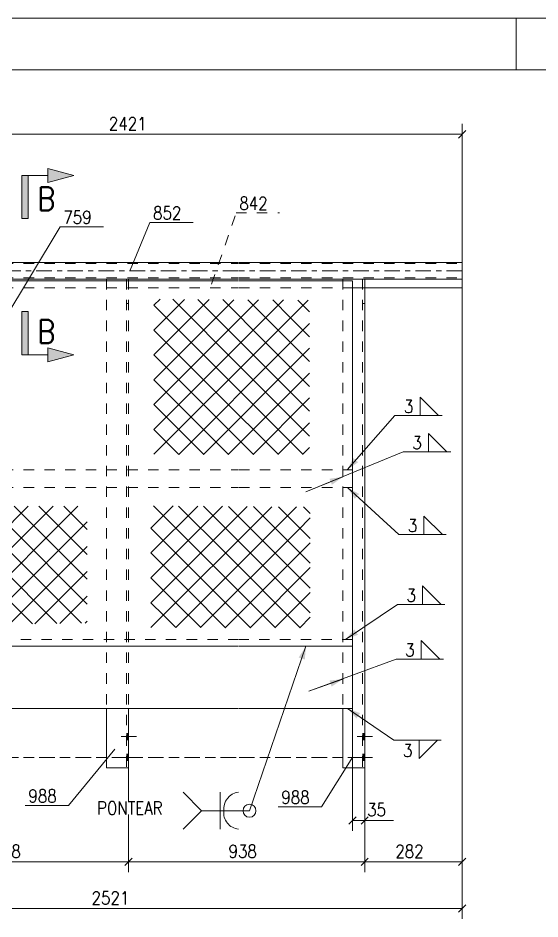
# Model space of a CAD drawing. Header units: millimetres. Extents: x 5 to 846, y 5 to 599.
# Drawn here: x 379.9 to 480.6, y 425.3 to 599 of the extents above; entities that cross this region are included whole.
import ezdxf

# ---------------------------------------------------------------- set-up
doc = ezdxf.new("R2010")
doc.units = ezdxf.units.MM
for name, pattern in [('XKITLINE00', [0]), ('XKITLINE02', [4, 2, -2]), ('XKITLINE03', [6, 3, -1, 1, -1]), ('XKITLINE06', [7, 3, -1, 2, -1])]:
    doc.linetypes.add(name, pattern=pattern)
for name, color, linetype, lineweight in [('Corte', 7, 'Continuous', 0), ('Cota', 4, 'Continuous', 0), ('Marca da peça', 2, 'Continuous', 0), ('Objeto gráfico', 3, 'Continuous', 0), ('Outro tipo de objeto', 7, 'Continuous', 0), ('Parafuso', 3, 'Continuous', 0), ('Peça', 2, 'Continuous', 0), ('Solda', 1, 'Continuous', 0)]:
    doc.layers.add(name, color=color, linetype=linetype, lineweight=lineweight)
doc.styles.add('ROMANS', font='ROMANS__.TTF')
doc.styles.add('SIMPLEX', font='SIMPLEX_.TTF')

# ---------------------------------------------------------------- blocks, each defined once
blk = doc.blocks.new('*A29')
at = {"layer": 'Parafuso'}
for points in [[(401.23, 459.86), (400.81, 459.86), (400.81, 461.06), (401.23, 461.06)], [(401.23, 455.86), (400.81, 455.86), (400.81, 457.06), (401.23, 457.06)]]:
    blk.add_hatch(color=7, dxfattribs=at).paths.add_polyline_path(points, flags=17)
at = {"layer": 'Parafuso', "color": 7, "linetype": 'XKITLINE00', "lineweight": 0}
for p, q in [((399.8, 460.46), (402.77, 460.46)), ((400.81, 461.06), (401.23, 461.06)), ((400.81, 459.86), (401.23, 459.86)), ((400.81, 457.06), (401.23, 457.06)), ((399.8, 456.46), (402.77, 456.46)), ((400.81, 455.86), (401.23, 455.86))]:
    blk.add_line(p, q, dxfattribs=at)
blk = doc.blocks.new('*A30')
at = {"layer": 'Peça', "color": 7, "linetype": 'XKITLINE02', "lineweight": 0}
for p, q in [((442.54, 548.66), (446.78, 548.66)), ((442.54, 548.66), (442.54, 465.88)), ((446.35, 548.66), (446.35, 454.46)), ((446.78, 548.66), (446.78, 546.99)), ((446.35, 543.99), (446.78, 543.99))]:
    blk.add_line(p, q, dxfattribs=at)
at = {"layer": 'Peça', "color": 4, "linetype": 'XKITLINE00', "lineweight": 0}
for p, q in [((446.78, 546.99), (446.78, 454.46)), ((442.54, 465.88), (442.54, 454.46)), ((446.78, 454.46), (442.54, 454.46))]:
    blk.add_line(p, q, dxfattribs=at)
blk = doc.blocks.new('*A31')
at = {"layer": 'Parafuso'}
for points in [[(446.78, 459.86), (446.35, 459.86), (446.35, 461.06), (446.78, 461.06)], [(446.78, 455.86), (446.35, 455.86), (446.35, 457.06), (446.78, 457.06)]]:
    blk.add_hatch(color=7, dxfattribs=at).paths.add_polyline_path(points, flags=17)
at = {"layer": 'Parafuso', "color": 7, "linetype": 'XKITLINE00', "lineweight": 0}
for p, q in [((445.35, 460.46), (448.31, 460.46)), ((446.35, 461.06), (446.78, 461.06)), ((446.35, 459.86), (446.78, 459.86)), ((446.35, 457.06), (446.78, 457.06)), ((445.35, 456.46), (448.31, 456.46)), ((446.35, 455.86), (446.78, 455.86))]:
    blk.add_line(p, q, dxfattribs=at)
blk = doc.blocks.new('*A35')
at = {"layer": 'Peça', "color": 4, "linetype": 'XKITLINE00', "lineweight": 0}
for p, q in [((333.06, 479.21), (333.39, 479.21)), ((333.06, 465.88), (333.06, 479.21)), ((444.44, 477.88), (444.44, 465.88)), ((333.06, 465.88), (376.9, 465.88)), ((377, 465.88), (422.44, 465.88)), ((422.54, 465.88), (444.44, 465.88))]:
    blk.add_line(p, q, dxfattribs=at)
at = {"layer": 'Peça', "color": 7, "linetype": 'XKITLINE02', "lineweight": 0}
for p, q in [((376.9, 479.21), (333.39, 479.21)), ((422.44, 479.21), (377, 479.21)), ((444.44, 479.21), (422.54, 479.21)), ((444.44, 477.88), (444.44, 479.21))]:
    blk.add_line(p, q, dxfattribs=at)
blk = doc.blocks.new('*A36')
at = {"layer": 'Peça', "color": 4, "linetype": 'XKITLINE00', "lineweight": 0}
for p, q in [((335.42, 547.84), (334.56, 547.16)), ((335.42, 547.84), (336.4, 548.33)), ((336.4, 548.33), (376.9, 548.33)), ((377, 548.33), (422.44, 548.33)), ((422.54, 548.33), (444.44, 548.33)), ((444.44, 548.33), (444.44, 477.88)), ((333.88, 546.3), (333.39, 545.32)), ((334.56, 547.16), (333.88, 546.3)), ((333.39, 545.32), (333.39, 477.88)), ((333.39, 477.88), (376.9, 477.88)), ((377, 477.88), (422.44, 477.88)), ((422.54, 477.88), (444.44, 477.88))]:
    blk.add_line(p, q, dxfattribs=at)
at = {"layer": 'Peça', "color": 7, "linetype": 'XKITLINE02', "lineweight": 0}
for p, q in [((334.56, 547.16), (335.42, 547.84)), ((333.88, 546.3), (334.56, 547.16))]:
    blk.add_line(p, q, dxfattribs=at)
blk = doc.blocks.new('*A37')
at = {"layer": 'Peça', "color": 4, "linetype": 'XKITLINE00', "lineweight": 0}
for p, q in [((333.06, 511.88), (333.39, 511.88)), ((333.06, 511.88), (333.06, 508.48)), ((333.06, 508.48), (333.39, 508.48))]:
    blk.add_line(p, q, dxfattribs=at)
at = {"layer": 'Peça', "color": 7, "linetype": 'XKITLINE02', "lineweight": 0}
for p, q in [((333.39, 511.88), (376.9, 511.88)), ((377, 511.88), (422.44, 511.88)), ((422.54, 511.88), (444.44, 511.88)), ((444.44, 511.88), (444.44, 508.48)), ((333.39, 508.48), (376.9, 508.48)), ((377, 508.48), (422.44, 508.48)), ((422.54, 508.48), (444.44, 508.48))]:
    blk.add_line(p, q, dxfattribs=at)
blk = doc.blocks.new('*A38')
at = {"layer": 'Peça', "color": 4, "linetype": 'XKITLINE00', "lineweight": 0}
for p, q in [((376.9, 548.66), (338.45, 548.66)), ((338.45, 548.66), (338.45, 548.33)), ((422.44, 548.66), (377, 548.66)), ((465.57, 548.66), (422.54, 548.66)), ((465.57, 548.66), (465.57, 546.99)), ((465.57, 546.99), (444.44, 546.99))]:
    blk.add_line(p, q, dxfattribs=at)
at = {"layer": 'Peça', "color": 7, "linetype": 'XKITLINE02', "lineweight": 0}
for p, q in [((338.45, 548.33), (338.45, 546.99)), ((338.45, 546.99), (376.9, 546.99)), ((377, 546.99), (422.44, 546.99)), ((422.54, 546.99), (444.44, 546.99))]:
    blk.add_line(p, q, dxfattribs=at)
blk = doc.blocks.new('*A40')
at = {"layer": 'Peça', "color": 7, "linetype": 'XKITLINE02', "lineweight": 0}
for p, q in [((397, 548.66), (401.23, 548.66)), ((397, 548.66), (397, 465.88)), ((400.81, 548.66), (400.81, 454.46)), ((401.23, 548.66), (401.23, 465.88)), ((400.81, 543.99), (401.23, 543.99))]:
    blk.add_line(p, q, dxfattribs=at)
at = {"layer": 'Peça', "color": 4, "linetype": 'XKITLINE00', "lineweight": 0}
for p, q in [((397, 465.88), (397, 454.46)), ((401.23, 465.88), (401.23, 454.46)), ((401.23, 454.46), (397, 454.46))]:
    blk.add_line(p, q, dxfattribs=at)
blk = doc.blocks.new('*A41')
at = {"layer": 'Peça', "color": 4, "linetype": 'XKITLINE00', "lineweight": 0}
for p, q in [((332.96, 550.07), (334.53, 551.06)), ((334.53, 551.06), (336.27, 551.67)), ((336.27, 551.67), (338.12, 551.88)), ((338.12, 551.88), (376.9, 551.88)), ((377, 551.88), (422.44, 551.88)), ((422.54, 551.88), (465.57, 551.88)), ((465.57, 548.66), (465.57, 551.88)), ((331.65, 548.76), (332.96, 550.07)), ((330.05, 545.44), (330.66, 547.19)), ((330.66, 547.19), (331.65, 548.76)), ((334.16, 546.76), (334.96, 547.56)), ((334.96, 547.56), (335.92, 548.16)), ((335.92, 548.16), (336.99, 548.53)), ((336.99, 548.53), (338.12, 548.66)), ((338.12, 548.66), (338.45, 548.66)), ((329.84, 543.6), (330.05, 545.44)), ((333.19, 544.73), (333.56, 545.8)), ((333.56, 545.8), (334.16, 546.76)), ((333.06, 543.6), (333.19, 544.73)), ((329.84, 465.88), (329.84, 543.6)), ((333.06, 543.6), (333.06, 543.27)), ((329.84, 465.88), (333.06, 465.88))]:
    blk.add_line(p, q, dxfattribs=at)
at = {"layer": 'Peça', "color": 7, "linetype": 'XKITLINE02', "lineweight": 0}
for p, q in [((333.09, 549.9), (334.62, 550.86)), ((334.62, 550.86), (336.32, 551.46)), ((336.32, 551.46), (338.12, 551.66)), ((338.12, 551.66), (376.9, 551.66)), ((377, 551.66), (422.44, 551.66)), ((422.54, 551.66), (465.57, 551.66)), ((331.82, 548.63), (333.09, 549.9)), ((330.85, 547.1), (331.82, 548.63)), ((333.99, 546.89), (334.83, 547.73)), ((334.83, 547.73), (335.83, 548.35)), ((335.83, 548.35), (336.94, 548.74)), ((336.94, 548.74), (338.12, 548.88)), ((338.12, 548.88), (376.9, 548.88)), ((338.45, 548.66), (376.9, 548.66)), ((377, 548.88), (422.44, 548.88)), ((377, 548.66), (422.44, 548.66)), ((422.54, 548.88), (465.57, 548.88)), ((422.54, 548.66), (465.57, 548.66)), ((330.26, 545.4), (330.85, 547.1)), ((332.98, 544.78), (333.37, 545.89)), ((333.37, 545.89), (333.99, 546.89)), ((330.06, 543.6), (330.26, 545.4)), ((332.84, 543.6), (332.98, 544.78)), ((330.06, 465.88), (330.06, 543.6)), ((332.84, 465.88), (332.84, 543.6)), ((333.06, 543.27), (333.06, 465.88))]:
    blk.add_line(p, q, dxfattribs=at)
at = {"layer": 'Peça', "color": 7, "linetype": 'XKITLINE03', "lineweight": 0}
for p, q in [((335.22, 549.61), (333.96, 548.82)), ((336.63, 550.1), (335.22, 549.61)), ((338.12, 550.27), (336.63, 550.1)), ((376.9, 550.27), (338.12, 550.27)), ((422.44, 550.27), (377, 550.27)), ((465.57, 550.27), (422.54, 550.27)), ((332.9, 547.76), (332.11, 546.5)), ((333.96, 548.82), (332.9, 547.76)), ((332.11, 546.5), (331.62, 545.09)), ((331.62, 545.09), (331.45, 543.6)), ((331.45, 543.6), (331.45, 465.88))]:
    blk.add_line(p, q, dxfattribs=at)
blk = doc.blocks.new('*A106')
at = {"layer": 'Objeto gráfico', "color": 2, "linetype": 'XKITLINE00', "lineweight": 0}
for p, q in [((358.97, 481.98), (381.87, 504.88)), ((358.97, 486.77), (377.07, 504.87)), ((358.97, 491.56), (372.27, 504.85)), ((358.97, 496.35), (367.47, 504.84)), ((358.97, 501.14), (362.67, 504.83)), ((370.95, 493.95), (360.07, 504.83)), ((373.34, 496.35), (364.85, 504.84)), ((375.74, 498.74), (369.63, 504.85)), ((378.13, 501.14), (374.41, 504.86)), ((380.53, 503.53), (379.19, 504.87)), ((393.26, 495.58), (383.96, 504.88)), ((384.94, 503.15), (386.67, 504.89)), ((387.33, 500.76), (391.47, 504.9)), ((393.26, 500.37), (388.74, 504.89)), ((363.81, 482.03), (384.94, 503.15)), ((393.26, 490.79), (380.53, 503.53)), ((368.55, 491.56), (358.97, 501.14)), ((368.65, 482.08), (387.33, 500.76)), ((393.26, 486), (378.13, 501.14)), ((389.73, 498.36), (393.26, 501.9)), ((392.16, 482.32), (375.74, 498.74)), ((373.49, 482.13), (389.73, 498.36)), ((392.12, 495.97), (393.26, 497.11)), ((366.16, 489.16), (358.97, 496.35)), ((387.42, 482.27), (373.34, 496.35)), ((378.33, 482.18), (392.12, 495.97)), ((382.68, 482.22), (370.95, 493.95)), ((383.17, 482.23), (393.26, 492.32)), ((363.76, 486.77), (358.97, 491.56)), ((377.93, 482.17), (368.55, 491.56)), ((373.19, 482.12), (366.16, 489.16)), ((361.37, 484.37), (358.97, 486.77)), ((368.45, 482.08), (363.76, 486.77)), ((388.01, 482.28), (393.26, 487.53)), ((363.71, 482.03), (361.37, 484.37)), ((392.85, 482.33), (393.26, 482.74))]:
    blk.add_line(p, q, dxfattribs=at)
blk = doc.blocks.new('*A107')
at = {"layer": 'Objeto gráfico', "color": 2, "linetype": 'XKITLINE00', "lineweight": 0}
for p, q in [((405.56, 500.65), (409.85, 504.93)), ((405.56, 495.86), (414.6, 504.9)), ((405.56, 491.07), (419.35, 504.86)), ((405.56, 486.28), (424.1, 504.82)), ((405.56, 481.49), (428.86, 504.79)), ((417.53, 493.46), (406.04, 504.96)), ((419.93, 495.86), (410.86, 504.92)), ((422.32, 498.25), (415.69, 504.89)), ((424.72, 500.65), (420.51, 504.85)), ((427.11, 503.04), (425.34, 504.81)), ((436.26, 498.68), (430.17, 504.78)), ((431.53, 502.66), (433.61, 504.75)), ((436.26, 503.47), (434.99, 504.74)), ((410.34, 481.48), (431.53, 502.66)), ((436.26, 493.89), (427.11, 503.04)), ((433.92, 500.27), (436.26, 502.61)), ((415.14, 491.07), (405.56, 500.65)), ((415.12, 481.47), (433.92, 500.27)), ((436.26, 489.1), (424.72, 500.65)), ((419.9, 481.46), (436.26, 497.83)), ((436.26, 484.31), (422.32, 498.25)), ((412.74, 488.67), (405.56, 495.86)), ((434.36, 481.43), (419.93, 495.86)), ((429.56, 481.44), (417.53, 493.46)), ((424.68, 481.45), (436.26, 493.04)), ((410.35, 486.28), (405.56, 491.07)), ((424.76, 481.45), (415.14, 491.07)), ((419.96, 481.46), (412.74, 488.67)), ((429.46, 481.44), (436.26, 488.25)), ((407.96, 483.88), (405.56, 486.28)), ((415.16, 481.47), (410.35, 486.28)), ((410.36, 481.48), (407.96, 483.88)), ((434.24, 481.43), (436.26, 483.46))]:
    blk.add_line(p, q, dxfattribs=at)
blk = doc.blocks.new('*A108')
at = {"layer": 'Objeto gráfico', "color": 2, "linetype": 'XKITLINE00', "lineweight": 0}
for p, q in [((406.13, 543.63), (407.3, 544.79)), ((406.13, 538.84), (412.05, 544.76)), ((406.13, 534.05), (416.81, 544.73)), ((406.13, 529.26), (421.57, 544.7)), ((422.89, 531.65), (409.77, 544.77)), ((425.29, 534.05), (414.59, 544.74)), ((427.68, 536.44), (419.41, 544.71)), ((430.08, 538.84), (424.23, 544.68)), ((424.91, 543.25), (426.33, 544.67)), ((427.31, 540.85), (431.09, 544.64)), ((432.47, 541.23), (429.05, 544.65)), ((429.7, 538.46), (435.85, 544.61)), ((434.87, 543.63), (433.87, 544.62)), ((420.5, 529.26), (406.13, 543.63)), ((406.13, 524.47), (424.91, 543.25)), ((436.16, 542.33), (434.87, 543.63)), ((406.13, 519.68), (427.31, 540.85)), ((436.16, 537.54), (432.47, 541.23)), ((418.1, 526.86), (406.13, 538.84)), ((436.16, 532.75), (430.08, 538.84)), ((432.1, 536.06), (436.16, 540.13)), ((406.13, 514.89), (429.7, 538.46)), ((410.91, 514.88), (432.1, 536.06)), ((436.16, 527.97), (427.68, 536.44)), ((434.49, 533.67), (436.16, 535.34)), ((415.71, 524.47), (406.13, 534.05)), ((415.69, 514.87), (434.49, 533.67)), ((436.16, 523.18), (425.29, 534.05)), ((436.16, 518.39), (422.89, 531.65)), ((420.47, 514.86), (436.16, 530.55)), ((413.31, 522.07), (406.13, 529.26)), ((434.93, 514.82), (420.5, 529.26)), ((430.13, 514.84), (418.1, 526.86)), ((425.25, 514.85), (436.16, 525.76)), ((410.92, 519.68), (406.13, 524.47)), ((425.33, 514.85), (415.71, 524.47)), ((420.53, 514.86), (413.31, 522.07)), ((408.52, 517.28), (406.13, 519.68)), ((415.73, 514.87), (410.92, 519.68)), ((430.02, 514.84), (436.16, 520.97)), ((410.93, 514.88), (408.52, 517.28)), ((434.8, 514.82), (436.16, 516.18))]:
    blk.add_line(p, q, dxfattribs=at)
blk = doc.blocks.new('*A111')
at = {"layer": 'Objeto gráfico', "color": 7, "linetype": 'XKITLINE06', "lineweight": 0}
for p, q in [((357.22, 456.46), (376.9, 456.46)), ((377, 456.46), (422.44, 456.46)), ((422.54, 456.46), (445.35, 456.46))]:
    blk.add_line(p, q, dxfattribs=at)
blk = doc.blocks.new('*A214')
at = {"layer": 'Cota', "color": 7, "linetype": 'XKITLINE00', "lineweight": 0}
for p, q in [((465.57, 550.27), (465.57, 425.3)), ((331.45, 465.88), (331.45, 433.09)), ((466.28, 428.01), (464.86, 426.59)), ((330.84, 426.69), (330.74, 426.59)), ((331.45, 426.69), (331.45, 425.3)), ((336.7, 427.3), (465.57, 427.3))]:
    blk.add_line(p, q, dxfattribs=at)
at = {"layer": 'Cota', "color": 3}
for p in [(331.45, 427.3), (465.57, 427.3)]:
    blk.add_point(p, dxfattribs=at)
at = {"layer": 'Cota', "color": 3, "style": 'SIMPLEX', "width": 0.85}
blk.add_text('2521', height=2.5, dxfattribs=at).set_placement((394.1, 428.1))
blk = doc.blocks.new('*A217')
at = {"layer": 'Cota', "color": 7, "linetype": 'XKITLINE00', "lineweight": 0}
for p, q in [((444.44, 465.88), (444.44, 442.31)), ((446.78, 454.46), (446.78, 442.31)), ((445.15, 445.02), (443.74, 443.6)), ((447.48, 445.02), (446.07, 443.6)), ((444.44, 444.31), (446.78, 444.31)), ((446.78, 444.31), (452.36, 444.31)), ((446.78, 444.31), (452.36, 444.31))]:
    blk.add_line(p, q, dxfattribs=at)
at = {"layer": 'Cota', "color": 3}
for p in [(444.44, 444.31), (446.78, 444.31)]:
    blk.add_point(p, dxfattribs=at)
at = {"layer": 'Cota', "color": 3, "style": 'SIMPLEX', "width": 0.85}
blk.add_text('35', height=2.5, dxfattribs=at).set_placement((447.25, 445.11))
blk = doc.blocks.new('*A218')
at = {"layer": 'Cota', "color": 7, "linetype": 'XKITLINE00', "lineweight": 0}
for p, q in [((338.12, 568.27), (338.12, 578.63)), ((465.57, 550.27), (465.57, 578.63)), ((338.82, 577.29), (337.41, 575.87)), ((466.28, 577.29), (464.86, 575.87)), ((338.12, 576.58), (465.57, 576.58)), ((338.12, 550.27), (338.12, 564.77))]:
    blk.add_line(p, q, dxfattribs=at)
at = {"layer": 'Cota', "color": 3}
for p in [(338.12, 576.58), (465.57, 576.58)]:
    blk.add_point(p, dxfattribs=at)
at = {"layer": 'Cota', "color": 3, "style": 'SIMPLEX', "width": 0.85}
blk.add_text('2421', height=2.5, dxfattribs=at).set_placement((397.43, 577.38))
blk = doc.blocks.new('*A220')
at = {"layer": 'Cota', "color": 7, "linetype": 'XKITLINE00', "lineweight": 0}
for p, q in [((465.57, 550.27), (465.57, 434.31)), ((446.78, 454.46), (446.78, 448.11)), ((446.78, 444.61), (446.78, 434.31)), ((447.48, 437.02), (446.07, 435.6)), ((446.78, 436.31), (465.57, 436.31)), ((466.28, 437.02), (464.86, 435.6))]:
    blk.add_line(p, q, dxfattribs=at)
at = {"layer": 'Cota', "color": 3}
for p in [(446.78, 436.31), (465.57, 436.31)]:
    blk.add_point(p, dxfattribs=at)
at = {"layer": 'Cota', "color": 3, "style": 'SIMPLEX', "width": 0.85}
blk.add_text('282', height=2.5, dxfattribs=at).set_placement((452.69, 437.11))
blk = doc.blocks.new('*A223')
at = {"layer": 'Corte'}
for points in [[(390.65, 568.66), (385.65, 567.32), (385.65, 570)], [(381.9, 560.32), (380.65, 560.32), (380.65, 568.66)], [(381.9, 568.66), (381.9, 560.32), (380.65, 568.66)], [(381.9, 534.05), (380.65, 534.05), (380.65, 542.39)], [(381.9, 542.39), (381.9, 534.05), (380.65, 542.39)], [(390.65, 534.05), (385.65, 532.71), (385.65, 535.39)]]:
    blk.add_hatch(color=6, dxfattribs=at).paths.add_polyline_path(points, flags=17)
at = {"layer": 'Corte', "color": 6, "linetype": 'XKITLINE00', "lineweight": 0}
for p, q in [((390.65, 568.66), (385.65, 570)), ((385.65, 570), (385.65, 567.32)), ((380.65, 568.66), (385.65, 568.66)), ((380.65, 568.66), (380.65, 560.32)), ((381.9, 560.32), (381.9, 568.66)), ((390.65, 568.66), (385.65, 567.32)), ((380.65, 560.32), (381.9, 560.32)), ((380.65, 534.05), (380.65, 542.39)), ((380.65, 542.39), (381.9, 542.39)), ((381.9, 542.39), (381.9, 534.05)), ((390.65, 534.05), (385.65, 535.39)), ((385.65, 532.71), (385.65, 535.39)), ((380.65, 534.05), (385.65, 534.05)), ((390.65, 534.05), (385.65, 532.71))]:
    blk.add_line(p, q, dxfattribs=at)
at = {"layer": 'Corte', "color": 4, "style": 'ROMANS', "width": 0.85}
for p in [(383.65, 561.91), (383.65, 536.3)]:
    blk.add_text('B', height=4.5, dxfattribs=at).set_placement(p)
blk = doc.blocks.new('*A232')
at = {"layer": 'Solda'}
blk.add_hatch(color=7, dxfattribs=at).paths.add_polyline_path([(435.45, 477.88), (435.23, 475.31), (434.05, 475.72)], flags=17)
at = {"layer": 'Solda', "color": 7, "linetype": 'XKITLINE00', "lineweight": 0}
for p in [(435.45, 477.88), (415.31, 446.17)]:
    blk.add_line(p, (424.56, 446.17), dxfattribs=at)
at = {"layer": 'Solda', "color": 3, "linetype": 'XKITLINE00', "lineweight": 0}
for p, q in [((415.31, 446.17), (411.74, 449.74)), ((418.88, 446.17), (418.88, 449.74)), ((415.31, 446.17), (411.74, 442.59)), ((418.88, 446.17), (418.88, 442.59))]:
    blk.add_line(p, q, dxfattribs=at)
for centre, radius, start, end in [((422.81, 446.52), 3.23, 96.3402, 186.3402), ((424.56, 446.17), 1.25, 90, 270), ((424.56, 446.17), 1.25, 270, 90), ((422.81, 445.81), 3.23, 173.6598, 263.6598)]:
    blk.add_arc(centre, radius, start, end, dxfattribs=at)
at = {"layer": 'Solda', "color": 3, "style": 'ROMANS', "width": 0.85}
blk.add_text('PONTEAR', height=2.5, dxfattribs=at).set_placement((395.15, 445.42))
blk = doc.blocks.new('*A233')
at = {"layer": 'Solda'}
blk.add_hatch(color=7, dxfattribs=at).paths.add_polyline_path([(443.06, 479.21), (444.79, 481.13), (445.49, 480.09)], flags=17)
at = {"layer": 'Solda', "color": 3, "linetype": 'XKITLINE00', "lineweight": 0}
for p, q in [((461.52, 485.96), (457.95, 489.53)), ((457.95, 489.53), (457.95, 485.96)), ((457.95, 485.96), (461.52, 485.96))]:
    blk.add_line(p, q, dxfattribs=at)
at = {"layer": 'Solda', "color": 7, "linetype": 'XKITLINE00', "lineweight": 0}
for p, q in [((443.06, 479.21), (453.1, 485.96)), ((453.1, 485.96), (462.24, 485.96))]:
    blk.add_line(p, q, dxfattribs=at)
at = {"layer": 'Solda', "color": 3, "style": 'ROMANS', "width": 0.85}
blk.add_text('3', height=2.5, dxfattribs=at).set_placement((454.85, 486.46))
blk = doc.blocks.new('*A234')
at = {"layer": 'Solda'}
blk.add_hatch(color=7, dxfattribs=at).paths.add_polyline_path([(442.54, 471.53), (440.4, 470.1), (439.98, 471.27)], flags=17)
at = {"layer": 'Solda', "color": 3, "linetype": 'XKITLINE00', "lineweight": 0}
for p, q in [((461.26, 475.42), (457.69, 478.99)), ((457.69, 478.99), (457.69, 475.42)), ((457.69, 475.42), (461.26, 475.42))]:
    blk.add_line(p, q, dxfattribs=at)
at = {"layer": 'Solda', "color": 7, "linetype": 'XKITLINE00', "lineweight": 0}
for p, q in [((436, 469.19), (452.84, 475.42)), ((452.84, 475.42), (461.98, 475.42)), ((442.54, 471.53), (436, 469.19))]:
    blk.add_line(p, q, dxfattribs=at)
at = {"layer": 'Solda', "color": 3, "style": 'ROMANS', "width": 0.85}
blk.add_text('3', height=2.5, dxfattribs=at).set_placement((454.59, 475.92))
blk = doc.blocks.new('*A235')
at = {"layer": 'Solda'}
blk.add_hatch(color=7, dxfattribs=at).paths.add_polyline_path([(443.47, 465.88), (445.89, 464.99), (445.18, 463.96)], flags=17)
at = {"layer": 'Solda', "color": 7, "linetype": 'XKITLINE00', "lineweight": 0}
for p, q in [((443.47, 465.88), (452.43, 459.78)), ((452.43, 459.78), (461.56, 459.78))]:
    blk.add_line(p, q, dxfattribs=at)
at = {"layer": 'Solda', "color": 3, "linetype": 'XKITLINE00', "lineweight": 0}
for p, q in [((457.28, 459.78), (460.85, 459.78)), ((460.85, 459.78), (457.28, 456.21)), ((457.28, 456.21), (457.28, 459.78))]:
    blk.add_line(p, q, dxfattribs=at)
at = {"layer": 'Solda', "color": 3, "style": 'ROMANS', "width": 0.85}
blk.add_text('3', height=2.5, dxfattribs=at).set_placement((454.18, 456.53))
blk = doc.blocks.new('*A236')
at = {"layer": 'Solda'}
blk.add_hatch(color=7, dxfattribs=at).paths.add_polyline_path([(442.54, 510.53), (440.46, 509.01), (439.99, 510.17)], flags=17)
at = {"layer": 'Solda', "color": 3, "linetype": 'XKITLINE00', "lineweight": 0}
for p, q in [((462.65, 515.36), (459.08, 518.93)), ((459.08, 518.93), (459.08, 515.36)), ((459.08, 515.36), (462.65, 515.36))]:
    blk.add_line(p, q, dxfattribs=at)
at = {"layer": 'Solda', "color": 7, "linetype": 'XKITLINE00', "lineweight": 0}
for p, q in [((435.41, 507.65), (454.23, 515.36)), ((454.23, 515.36), (463.37, 515.36)), ((442.54, 510.53), (435.41, 507.65))]:
    blk.add_line(p, q, dxfattribs=at)
at = {"layer": 'Solda', "color": 3, "style": 'ROMANS', "width": 0.85}
blk.add_text('3', height=2.5, dxfattribs=at).set_placement((455.98, 515.86))
blk = doc.blocks.new('*A237')
at = {"layer": 'Solda'}
blk.add_hatch(color=7, dxfattribs=at).paths.add_polyline_path([(443.39, 511.88), (444.57, 514.17), (445.51, 513.35)], flags=17)
at = {"layer": 'Solda', "color": 3, "linetype": 'XKITLINE00', "lineweight": 0}
for p, q in [((461.02, 522.36), (457.45, 525.93)), ((457.45, 525.93), (457.45, 522.36)), ((457.45, 522.36), (461.02, 522.36))]:
    blk.add_line(p, q, dxfattribs=at)
at = {"layer": 'Solda', "color": 7, "linetype": 'XKITLINE00', "lineweight": 0}
for p, q in [((443.39, 511.88), (452.6, 522.36)), ((452.6, 522.36), (461.73, 522.36))]:
    blk.add_line(p, q, dxfattribs=at)
at = {"layer": 'Solda', "color": 3, "style": 'ROMANS', "width": 0.85}
blk.add_text('3', height=2.5, dxfattribs=at).set_placement((454.35, 522.86))
blk = doc.blocks.new('*A238')
at = {"layer": 'Solda'}
blk.add_hatch(color=7, dxfattribs=at).paths.add_polyline_path([(443.44, 508.48), (445.71, 507.25), (444.86, 506.33)], flags=17)
at = {"layer": 'Solda', "color": 7, "linetype": 'XKITLINE00', "lineweight": 0}
for p, q in [((443.44, 508.48), (453.36, 499.41)), ((453.36, 499.41), (462.5, 499.41))]:
    blk.add_line(p, q, dxfattribs=at)
at = {"layer": 'Solda', "color": 3, "linetype": 'XKITLINE00', "lineweight": 0}
for p, q in [((461.78, 499.41), (458.21, 502.98)), ((458.21, 502.98), (458.21, 499.41)), ((458.21, 499.41), (461.78, 499.41))]:
    blk.add_line(p, q, dxfattribs=at)
at = {"layer": 'Solda', "color": 3, "style": 'ROMANS', "width": 0.85}
blk.add_text('3', height=2.5, dxfattribs=at).set_placement((455.11, 499.91))
blk = doc.blocks.new('*A239')
at = {"layer": 'Marca da peça', "color": 7, "linetype": 'XKITLINE00', "lineweight": 0}
for p in [(444.5, 456.55), (430.09, 446.92)]:
    blk.add_line(p, (438.45, 446.92), dxfattribs=at)
at = {"layer": 'Marca da peça', "color": 4, "style": 'ROMANS', "width": 0.85}
blk.add_text('988', height=2.5, dxfattribs=at).set_placement((430.69, 447.52))
blk = doc.blocks.new('*A244')
at = {"layer": 'Marca da peça', "color": 7, "linetype": 'XKITLINE00', "lineweight": 0}
for p, q in [((376.98, 540.34), (388.05, 558.74)), ((388.05, 558.74), (396.4, 558.74))]:
    blk.add_line(p, q, dxfattribs=at)
at = {"layer": 'Marca da peça', "color": 4, "style": 'ROMANS', "width": 0.85}
blk.add_text('759', height=2.5, dxfattribs=at).set_placement((388.65, 559.34))
blk = doc.blocks.new('*A246')
at = {"layer": 'Marca da peça', "color": 7, "linetype": 'XKITLINE02', "lineweight": 0}
for p, q in [((417.24, 547.66), (422, 561.42)), ((422, 561.42), (430.35, 561.42))]:
    blk.add_line(p, q, dxfattribs=at)
at = {"layer": 'Marca da peça', "color": 4, "style": 'ROMANS', "width": 0.85}
blk.add_text('842', height=2.5, dxfattribs=at).set_placement((422.6, 562.02))
blk = doc.blocks.new('*A248')
at = {"layer": 'Marca da peça', "color": 7, "linetype": 'XKITLINE00', "lineweight": 0}
for p in [(398.58, 458.02), (381.31, 447.18)]:
    blk.add_line(p, (389.67, 447.18), dxfattribs=at)
at = {"layer": 'Marca da peça', "color": 4, "style": 'ROMANS', "width": 0.85}
blk.add_text('988', height=2.5, dxfattribs=at).set_placement((381.91, 447.78))
blk = doc.blocks.new('*A249')
at = {"layer": 'Marca da peça', "color": 7, "linetype": 'XKITLINE00', "lineweight": 0}
for p, q in [((401.57, 550.4), (405.35, 559.57)), ((405.35, 559.57), (413.7, 559.57))]:
    blk.add_line(p, q, dxfattribs=at)
at = {"layer": 'Marca da peça', "color": 4, "style": 'ROMANS', "width": 0.85}
blk.add_text('852', height=2.5, dxfattribs=at).set_placement((405.95, 560.17))
blk = doc.blocks.new('*A259')
at = {"layer": 'Cota', "color": 7, "linetype": 'XKITLINE00', "lineweight": 0}
for p, q in [((401.23, 454.46), (401.23, 447.92)), ((446.78, 454.46), (446.78, 448.11)), ((401.23, 445.42), (401.23, 434.31)), ((446.78, 444.61), (446.78, 434.31)), ((401.94, 437.02), (400.52, 435.6)), ((401.23, 436.31), (446.78, 436.31)), ((447.48, 437.02), (446.07, 435.6))]:
    blk.add_line(p, q, dxfattribs=at)
at = {"layer": 'Cota', "color": 3}
for p in [(401.23, 436.31), (446.78, 436.31)]:
    blk.add_point(p, dxfattribs=at)
at = {"layer": 'Cota', "color": 3, "style": 'SIMPLEX', "width": 0.85}
blk.add_text('938', height=2.5, dxfattribs=at).set_placement((420.52, 437.11))
blk = doc.blocks.new('*A260')
at = {"layer": 'Cota', "color": 7, "linetype": 'XKITLINE00', "lineweight": 0}
for p, q in [((355.68, 454.46), (355.68, 434.31)), ((401.23, 454.46), (401.23, 447.92)), ((401.23, 445.42), (401.23, 434.31)), ((356.39, 437.02), (354.98, 435.6)), ((355.68, 436.31), (401.23, 436.31)), ((401.94, 437.02), (400.52, 435.6))]:
    blk.add_line(p, q, dxfattribs=at)
at = {"layer": 'Cota', "color": 3}
for p in [(355.68, 436.31), (401.23, 436.31)]:
    blk.add_point(p, dxfattribs=at)
at = {"layer": 'Cota', "color": 3, "style": 'SIMPLEX', "width": 0.85}
blk.add_text('938', height=2.5, dxfattribs=at).set_placement((374.98, 437.11))

msp = doc.modelspace()

# ---------------------------------------------------------------- linework, layer by layer
at = {"layer": 'Outro tipo de objeto', "color": 7, "linetype": 'XKITLINE00', "lineweight": 0}
msp.add_line((5, 599), (846, 599), dxfattribs=at)
at = {"layer": 'Outro tipo de objeto', "color": 2, "linetype": 'XKITLINE00', "lineweight": 0}
msp.add_line((476, 599), (476, 589), dxfattribs=at)
at = {"layer": 'Outro tipo de objeto', "color": 6, "linetype": 'XKITLINE00', "lineweight": 0}
msp.add_line((30, 589), (836, 589), dxfattribs=at)

# ---------------------------------------------------------------- block references
at = {"lineweight": 0}
for name in ['*A218', '*A246', '*A244', '*A249', '*A41', '*A214', '*A220', '*A36', '*A38', '*A40', '*A30', '*A108', '*A237', '*A236', '*A37', '*A238', '*A106', '*A107', '*A233', '*A35', '*A232', '*A234', '*A235', '*A217', '*A29', '*A31', '*A248', '*A111', '*A239', '*A260', '*A259']:
    msp.add_blockref(name, (0, 0), dxfattribs=at)
at = {"layer": 'Corte', "lineweight": 0}
msp.add_blockref('*A223', (0, 0), dxfattribs=at)

doc.saveas('drawing.dxf')
